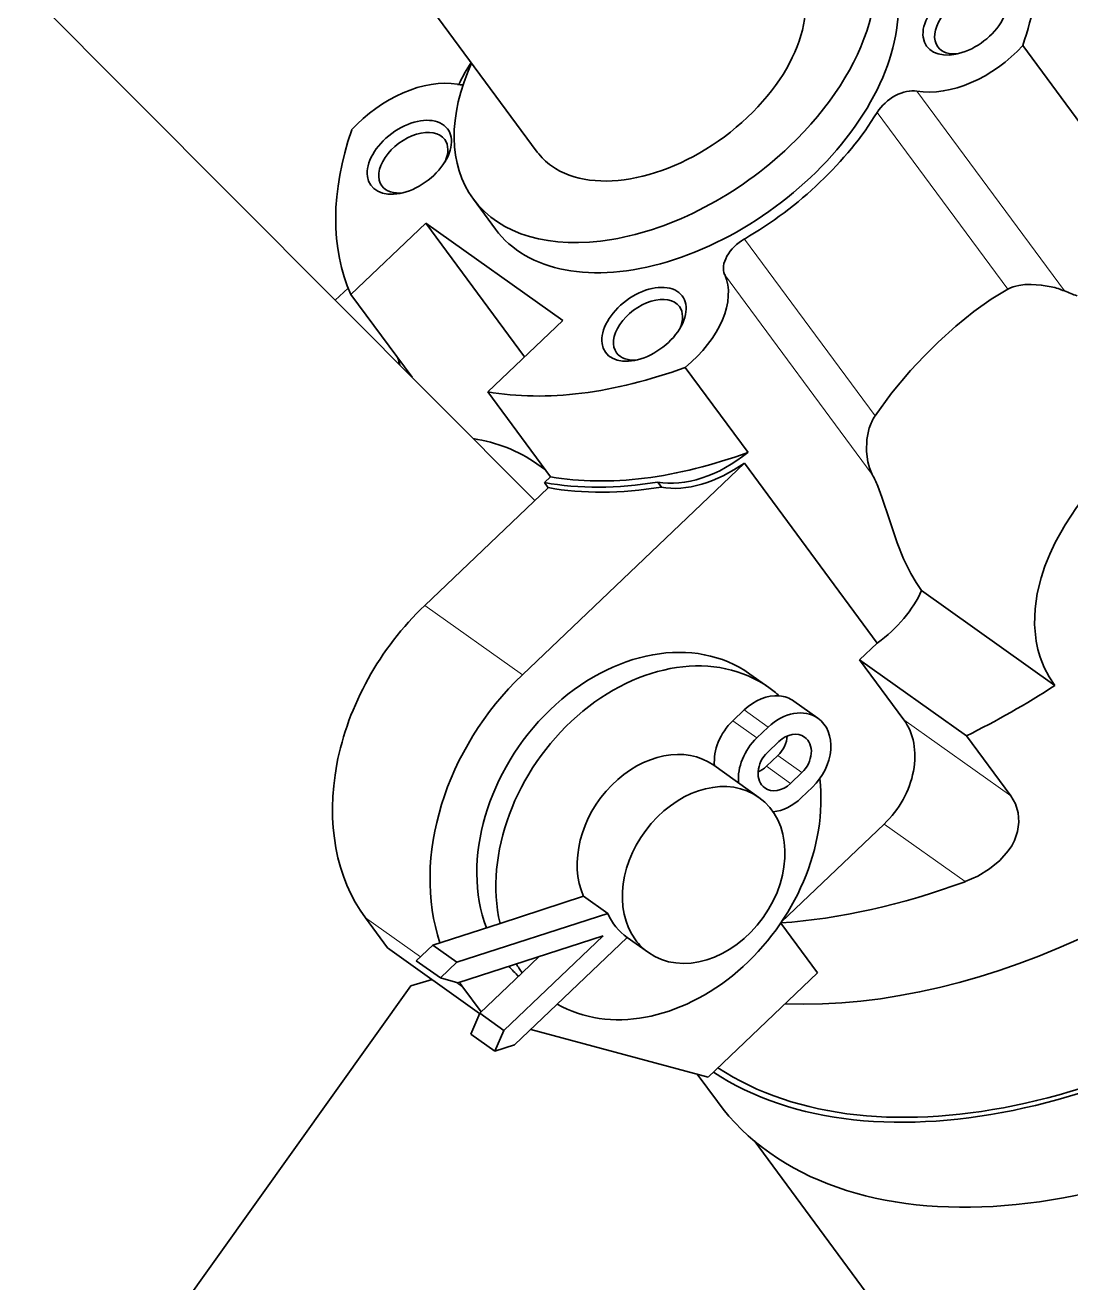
# Model space of a CAD drawing. Header units: millimetres. Extents: x 1333 to 129696, y -57210 to 105899.
# Drawn here: x 57179.94 to 57196.4, y 101224.55 to 101244.35 of the extents above; entities that cross this region are included whole.
import ezdxf

# ---------------------------------------------------------------- set-up
doc = ezdxf.new("R2010")
doc.units = ezdxf.units.MM
doc.header["$LTSCALE"] = 0.5

msp = doc.modelspace()

# ---------------------------------------------------------------- linework, layer by layer
at = {"color": 7, "lineweight": 35}
for p, q in [((57187.958, 101236.865), (57174.037, 101250.841)), ((57161.252, 101194.537), (57186.008, 101229.222)), ((57197.624, 101218.369), (57191.409, 101226.786))]:
    msp.add_line(p, q, dxfattribs=at)
at = {"color": 7, "lineweight": 35, "ltscale": 0.3155}
msp.add_line((57186.123, 101244.89), (57187.997, 101242.352), dxfattribs=at)
at = {"color": 7, "lineweight": 35, "ltscale": 0.166383}
for p, q in [((57196.627, 101242.691), (57195.638, 101244.03)), ((57188.206, 101237.236), (57187.218, 101238.574))]:
    msp.add_line(p, q, dxfattribs=at)
at = {"color": 7, "lineweight": 13, "ltscale": 0.391155}
for p, q in [((57193.973, 101243.311), (57196.297, 101240.164)), ((57190.946, 101240.423), (57193.27, 101237.276))]:
    msp.add_line(p, q, dxfattribs=at)
at = {"color": 7, "lineweight": 13, "ltscale": 0.346165}
msp.add_line((57193.347, 101242.976), (57195.403, 101240.191), dxfattribs=at)
at = {"color": 7, "lineweight": 35, "ltscale": 0.058725}
for p, q in [((57187.34, 101241.137), (57186.991, 101241.609)), ((57185.291, 101230.295), (57185.64, 101229.823))]:
    msp.add_line(p, q, dxfattribs=at)
at = {"color": 7, "lineweight": 35, "ltscale": 0.162964}
msp.add_line((57186.242, 101241.234), (57185.063, 101240.109), dxfattribs=at)
at = {"color": 7, "lineweight": 35, "ltscale": 0.26455}
msp.add_line((57188.397, 101239.699), (57186.242, 101241.234), dxfattribs=at)
at = {"color": 7, "lineweight": 35, "ltscale": 0.261849}
msp.add_line((57186.242, 101241.234), (57187.797, 101239.127), dxfattribs=at)
at = {"color": 7, "lineweight": 13, "ltscale": 0.34616}
msp.add_line((57191.257, 101240.982), (57193.313, 101238.197), dxfattribs=at)
at = {"color": 7, "lineweight": 35, "ltscale": 0.027927}
msp.add_line((57185.02, 101240.209), (57184.818, 101240.017), dxfattribs=at)
at = {"color": 7, "lineweight": 35, "ltscale": 0.162115}
msp.add_line((57185.063, 101240.109), (57186.026, 101238.805), dxfattribs=at)
at = {"color": 7, "lineweight": 35, "ltscale": 0.162965}
msp.add_line((57187.218, 101238.574), (57188.397, 101239.699), dxfattribs=at)
at = {"color": 7, "lineweight": 35, "ltscale": 0.166387}
msp.add_line((57190.325, 101238.961), (57191.314, 101237.622), dxfattribs=at)
at = {"color": 7, "lineweight": 35, "ltscale": 0.482995}
msp.add_line((57191.257, 101237.455), (57187.762, 101234.121), dxfattribs=at)
at = {"color": 7, "lineweight": 35, "ltscale": 0.016429}
msp.add_line((57188.125, 101237.346), (57187.991, 101237.441), dxfattribs=at)
at = {"color": 7, "lineweight": 35, "ltscale": 0.352345}
msp.add_line((57191.257, 101237.455), (57193.349, 101234.621), dxfattribs=at)
at = {"color": 7, "lineweight": 35, "ltscale": 0.013065}
msp.add_line((57188.111, 101237.146), (57188.206, 101237.236), dxfattribs=at)
at = {"color": 7, "lineweight": 35, "ltscale": 0.268455}
msp.add_line((57188.17, 101237.067), (57186.227, 101235.214), dxfattribs=at)
at = {"color": 7, "lineweight": 35, "ltscale": 0.00979}
for p, q in [((57188.111, 101237.146), (57188.17, 101237.067)), ((57189.892, 101237.154), (57189.95, 101237.075))]:
    msp.add_line(p, q, dxfattribs=at)
at = {"color": 7, "lineweight": 35, "ltscale": 0.25771}
msp.add_line((57196.145, 101233.952), (57194.045, 101235.447), dxfattribs=at)
at = {"color": 7, "lineweight": 13, "ltscale": 0.18839}
msp.add_line((57187.762, 101234.121), (57186.227, 101235.214), dxfattribs=at)
at = {"color": 7, "lineweight": 35, "ltscale": 0.03851}
msp.add_line((57193.349, 101234.621), (57193.071, 101234.355), dxfattribs=at)
at = {"color": 7, "lineweight": 35, "ltscale": 0.117447}
for p, q in [((57193.071, 101234.355), (57193.768, 101233.41)), ((57194.751, 101233.159), (57195.448, 101232.214))]:
    msp.add_line(p, q, dxfattribs=at)
at = {"color": 7, "lineweight": 35, "ltscale": 0.206239}
msp.add_line((57193.071, 101234.355), (57194.751, 101233.159), dxfattribs=at)
at = {"color": 7, "lineweight": 35, "ltscale": 0.036876}
msp.add_line((57191.344, 101234.133), (57191.644, 101233.919), dxfattribs=at)
at = {"color": 7, "lineweight": 35, "ltscale": 0.04649}
msp.add_line((57192.415, 101233.436), (57192.037, 101233.706), dxfattribs=at)
at = {"color": 7, "lineweight": 35, "ltscale": 0.024692}
for p, q in [((57191.074, 101233.397), (57191.253, 101233.567)), ((57191.453, 101233.127), (57191.632, 101233.297)), ((57191.8, 101233.069), (57191.622, 101232.899)), ((57191.982, 101232.411), (57192.161, 101232.581)), ((57192.329, 101232.353), (57192.15, 101232.182))]:
    msp.add_line(p, q, dxfattribs=at)
at = {"color": 7, "lineweight": 13, "ltscale": 0.046498}
for p, q in [((57191.253, 101233.567), (57191.632, 101233.297)), ((57191.074, 101233.397), (57191.453, 101233.127)), ((57191.603, 101232.68), (57191.982, 101232.411))]:
    msp.add_line(p, q, dxfattribs=at)
at = {"color": 7, "lineweight": 13, "ltscale": 0.206239}
msp.add_line((57195.448, 101232.214), (57193.768, 101233.41), dxfattribs=at)
at = {"color": 7, "lineweight": 35, "ltscale": 0.024696}
msp.add_line((57191.603, 101232.68), (57191.782, 101232.851), dxfattribs=at)
at = {"color": 7, "lineweight": 13, "ltscale": 0.046493}
msp.add_line((57191.782, 101232.851), (57192.161, 101232.581), dxfattribs=at)
at = {"color": 7, "lineweight": 35, "ltscale": 0.087369}
msp.add_line((57190.774, 101232.697), (57191.486, 101232.191), dxfattribs=at)
at = {"color": 7, "lineweight": 35, "ltscale": 0.223345}
msp.add_line((57193.456, 101231.77), (57191.84, 101230.229), dxfattribs=at)
at = {"color": 7, "lineweight": 13, "ltscale": 0.156307}
msp.add_line((57194.73, 101230.864), (57193.456, 101231.77), dxfattribs=at)
at = {"color": 7, "lineweight": 35, "ltscale": 0.138373}
msp.add_line((57187.411, 101230.207), (57188.727, 101230.633), dxfattribs=at)
at = {"color": 7, "lineweight": 35, "ltscale": 0.046498}
for p, q in [((57188.727, 101230.633), (57189.106, 101230.363)), ((57186.352, 101229.864), (57186.731, 101229.595)), ((57186.093, 101229.617), (57186.472, 101229.348)), ((57187.091, 101228.792), (57187.47, 101228.522)), ((57186.951, 101228.464), (57187.33, 101228.194))]:
    msp.add_line(p, q, dxfattribs=at)
at = {"color": 7, "lineweight": 13, "ltscale": 0.106327}
msp.add_line((57186.157, 101229.678), (57185.291, 101230.295), dxfattribs=at)
at = {"color": 7, "lineweight": 35, "ltscale": 0.249597}
msp.add_line((57186.731, 101229.595), (57189.106, 101230.363), dxfattribs=at)
at = {"color": 7, "lineweight": 35, "ltscale": 0.111224}
msp.add_line((57187.411, 101230.207), (57186.352, 101229.864), dxfattribs=at)
at = {"color": 7, "lineweight": 35, "ltscale": 0.097404}
msp.add_line((57191.828, 101230.21), (57192.407, 101229.427), dxfattribs=at)
at = {"color": 7, "lineweight": 35, "ltscale": 0.035807}
for p, q in [((57186.352, 101229.864), (57186.093, 101229.617)), ((57186.472, 101229.348), (57186.731, 101229.595))]:
    msp.add_line(p, q, dxfattribs=at)
at = {"color": 7, "lineweight": 35, "ltscale": 0.240128}
msp.add_line((57189.032, 101230.013), (57186.748, 101229.273), dxfattribs=at)
at = {"color": 7, "lineweight": 35, "ltscale": 0.215924}
msp.add_line((57187.47, 101228.522), (57189.032, 101230.013), dxfattribs=at)
at = {"color": 7, "lineweight": 35, "ltscale": 0.245009}
msp.add_line((57189.411, 101229.985), (57187.639, 101228.294), dxfattribs=at)
at = {"color": 7, "lineweight": 35, "ltscale": 0.041104}
msp.add_line((57189.411, 101229.985), (57189.746, 101229.747), dxfattribs=at)
at = {"color": 7, "lineweight": 35, "ltscale": 0.178045}
msp.add_line((57187.09, 101228.79), (57185.64, 101229.823), dxfattribs=at)
at = {"color": 7, "lineweight": 35, "ltscale": 0.037479}
msp.add_line((57187.76, 101229.43), (57188.031, 101229.689), dxfattribs=at)
at = {"color": 7, "lineweight": 35, "ltscale": 0.034784}
msp.add_line((57186.341, 101229.323), (57186.008, 101229.222), dxfattribs=at)
at = {"color": 7, "lineweight": 35, "ltscale": 0.028532}
msp.add_line((57186.748, 101229.273), (57186.472, 101229.348), dxfattribs=at)
at = {"color": 7, "lineweight": 13, "ltscale": 0.013875}
msp.add_line((57186.826, 101229.202), (57186.713, 101229.283), dxfattribs=at)
at = {"color": 7, "lineweight": 35, "ltscale": 0.09246}
msp.add_line((57187.76, 101229.43), (57187.091, 101228.792), dxfattribs=at)
at = {"color": 7, "lineweight": 35, "ltscale": 0.237887}
msp.add_line((57190.685, 101227.785), (57192.407, 101229.427), dxfattribs=at)
at = {"color": 7, "lineweight": 35, "ltscale": 0.048402}
msp.add_line((57186.826, 101229.202), (57187.113, 101228.813), dxfattribs=at)
at = {"color": 7, "lineweight": 35, "ltscale": 0.035686}
for p, q in [((57187.091, 101228.792), (57186.951, 101228.464)), ((57187.33, 101228.194), (57187.47, 101228.522))]:
    msp.add_line(p, q, dxfattribs=at)
at = {"color": 7, "lineweight": 35, "ltscale": 0.289183}
msp.add_line((57187.893, 101228.537), (57190.685, 101227.785), dxfattribs=at)
at = {"color": 7, "lineweight": 35, "ltscale": 0.032441}
msp.add_line((57187.639, 101228.294), (57187.33, 101228.194), dxfattribs=at)
at = {"color": 7, "lineweight": 35, "ltscale": 0.053571}
msp.add_line((57190.513, 101227.831), (57190.832, 101227.4), dxfattribs=at)
at = {"color": 7, "lineweight": 35}
for points in [[(57195.403, 101240.191), (57195.139, 101240.033), (57194.87, 101239.841), (57194.586, 101239.61), (57194.307, 101239.357)], [(57196.087, 101240.23), (57195.929, 101240.258), (57195.77, 101240.268), (57195.67, 101240.264), (57195.574, 101240.25)], [(57194.307, 101239.357), (57194.087, 101239.138), (57193.874, 101238.91), (57193.574, 101238.554), (57193.313, 101238.197)], [(57193.222, 101238.007), (57193.184, 101237.825), (57193.179, 101237.635), (57193.2, 101237.476)], [(57193.2, 101237.476), (57193.225, 101237.382), (57193.27, 101237.276)], [(57197.05, 101237.404), (57196.85, 101237.201), (57196.661, 101236.984), (57196.484, 101236.754), (57196.305, 101236.484), (57196.15, 101236.206), (57196.062, 101236.019), (57195.987, 101235.83), (57195.927, 101235.648)], [(57193.356, 101237.093), (57193.422, 101236.92), (57193.542, 101236.56), (57193.663, 101236.201), (57193.763, 101235.949), (57193.877, 101235.714), (57193.958, 101235.575), (57194.045, 101235.447)], [(57195.927, 101235.648), (57195.867, 101235.403), (57195.832, 101235.157), (57195.824, 101234.913), (57195.85, 101234.649), (57195.877, 101234.521), (57195.914, 101234.397), (57195.976, 101234.238), (57196.054, 101234.088), (57196.145, 101233.952)], [(57195.448, 101232.214), (57195.522, 101232.087), (57195.566, 101231.948), (57195.578, 101231.801), (57195.557, 101231.654), (57195.508, 101231.512)], [(57195.508, 101231.512), (57195.464, 101231.428), (57195.411, 101231.347), (57195.28, 101231.197), (57195.117, 101231.064), (57194.931, 101230.952), (57194.73, 101230.864)]]:
    msp.add_lwpolyline(points, dxfattribs=at)
for centre, radius, start, end in [((57189.483, 101242.138), 3.006, 147.2627, 154.8686), ((57195.685, 101239.644), 0.616, 100.3825, 117.2482), ((57195.784, 101238.901), 1.363, 67.9064, 77.1434), ((57198.764, 101246.172), 6.495, 247.6723, 249.5386), ((57193.937, 101237.785), 0.748, 146.5765, 162.7889), ((57191.472, 101236.319), 2.036, 22.3515, 28.043)]:
    msp.add_arc(centre, radius, start, end, dxfattribs=at)
for centre, major_axis, ratio, start_param, end_param in [((57190.008, 101243.837), (3.017, 2.227), 0.622038, 4.913102, 6.283159), ((57190.357, 101243.364), (-3.017, -2.227), 0.622038, 6.283159, 9.424752), ((57190.008, 101243.837), (-2.011, -1.485), 0.622038, 0.200713, 3.141566), ((57190.357, 101243.364), (5.028, 3.712), 0.622038, 5.550039, 5.84696), ((57194.731, 101244.46), (-0.603, -0.445), 0.622038, 2.223474, 7.201303), ((57194.794, 101244.374), (0.494, 0.365), 0.622038, 6.283159, 9.424752), ((57194.731, 101244.46), (-0.603, -0.445), 0.622038, 0.986111, 2.223474), ((57194.731, 101244.46), (-1.207, -0.891), 0.622038, 0.533294, 1.892853), ((57194.794, 101244.374), (0.494, 0.365), 0.622038, 3.141566, 3.979594), ((57190.008, 101243.837), (3.017, 2.227), 0.622038, 2.300524, 3.141566), ((57194.731, 101244.46), (-0.603, -0.445), 0.622038, 0.918118, 0.986111), ((57185.983, 101242.269), (-1.207, -0.891), 0.622038, 3.674887, 5.034445), ((57186.993, 101243.8), (0.402, 0.297), 0.622038, 3.674887, 3.90718), ((57193.721, 101242.928), (0.402, 0.297), 0.622038, 0.533294, 2.145769), ((57190.357, 101243.364), (-3.218, -2.376), 0.622038, 1.397249, 2.145769), ((57185.983, 101242.269), (-0.603, -0.445), 0.622038, 2.223474, 7.201303), ((57190.357, 101243.364), (5.028, 3.712), 0.622038, 2.408447, 3.006002), ((57186.046, 101242.183), (0.494, 0.365), 0.622038, 6.283159, 9.424752), ((57186.046, 101242.183), (0.494, 0.365), 0.622038, 5.445185, 6.283159), ((57190.008, 101243.837), (3.017, 2.227), 0.622038, 3.141566, 4.913102), ((57190.008, 101243.837), (-2.011, -1.485), 0.622038, 6.283159, 6.483898), ((57185.983, 101242.269), (-0.603, -0.445), 0.622038, 0.986111, 2.223474), ((57186.046, 101242.183), (0.494, 0.365), 0.622038, 3.141566, 3.979594), ((57185.983, 101242.269), (-0.603, -0.445), 0.622038, 0.918118, 0.986111), ((57195.705, 101236.12), (7.442, 5.494), 0.622038, 3.798493, 6.283179), ((57191.369, 101240.685), (0.402, 0.297), 0.622038, 1.397249, 3.009724), ((57189.677, 101239.639), (-1.207, -0.891), 0.622038, 1.650165, 3.009724), ((57189.677, 101239.639), (-0.603, -0.445), 0.622038, 2.223474, 7.201303), ((57189.74, 101239.553), (0.494, 0.365), 0.622038, 6.283159, 9.424752), ((57189.74, 101239.553), (0.494, 0.365), 0.622038, 5.445185, 6.283159), ((57189.677, 101239.639), (-0.603, -0.445), 0.622038, 0.986111, 2.223474), ((57197.164, 101234.144), (-7.321, -5.405), 0.622038, 0.223227, 3.141628), ((57197.164, 101234.144), (7.24, 5.346), 0.622038, 3.36507, 6.283224), ((57189.74, 101239.553), (0.494, 0.365), 0.622038, 3.141566, 3.979594), ((57191.345, 101242.026), (-5.129, -3.786), 0.622038, 6.04342, 6.071123), ((57190.357, 101243.364), (5.028, 3.712), 0.622038, 3.678609, 4.276164), ((57189.677, 101239.639), (-0.603, -0.445), 0.622038, 0.918118, 0.986111), ((57198.152, 101232.805), (-7.321, -5.405), 0.622038, 0.000036, 3.141628), ((57185.816, 101234.386), (2.175, 3.055), 0.767269, 6.28315, 6.656219), ((57191.345, 101242.026), (5.028, 3.712), 0.622038, 3.678609, 4.276164), ((57190.665, 101238.3), (-1.207, -0.891), 0.622038, 0.518634, 1.650165), ((57190.723, 101238.221), (1.207, 0.891), 0.622038, 3.660227, 4.695003), ((57191.345, 101242.026), (-5.129, -3.786), 0.622038, 0.53017, 0.879879), ((57191.403, 101241.947), (5.129, 3.786), 0.622038, 3.671762, 4.021472), ((57192.816, 101235.387), (-1.207, -0.891), 0.622038, 1.553411, 2.322685), ((57187.971, 101232.852), (-2.175, -3.055), 0.767269, 4.466513, 6.03731), ((57189.604, 101231.689), (1.74, 2.444), 0.767269, 6.283144, 8.945255), ((57189.904, 101231.475), (1.74, 2.444), 0.767269, 6.283167, 8.826979), ((57189.506, 101231.759), (-2.175, -3.055), 0.767269, 4.466513, 5.775431), ((57191.602, 101233.095), (0.435, 0.611), 0.767269, 0.422083, 1.324921), ((57189.904, 101231.475), (1.74, 2.444), 0.767269, 6.192781, 6.283167), ((57193.496, 101239.112), (-7.442, -5.494), 0.622038, 1.294122, 1.469648), ((57191.602, 101233.095), (-0.435, -0.611), 0.767269, 3.141593, 3.563676), ((57191.98, 101232.825), (-0.435, -0.611), 0.767269, 3.14171, 4.466513), ((57191.98, 101232.825), (-0.435, -0.611), 0.767269, 1.324921, 3.14171), ((57192.875, 101232.558), (0.725, 1.018), 0.767269, 4.466513, 6.03731), ((57191.423, 101232.924), (0.435, 0.611), 0.767269, 1.324921, 2.41628), ((57191.98, 101232.825), (-0.225, -0.316), 0.767269, 3.141711, 4.466513), ((57189.904, 101231.475), (0.87, 1.222), 0.767269, 6.283185, 9.003993), ((57191.802, 101232.655), (0.435, 0.611), 0.767269, 1.324921, 2.41628), ((57191.602, 101233.095), (-0.225, -0.316), 0.767269, 1.324921, 2.243838), ((57191.98, 101232.825), (-0.225, -0.316), 0.767269, 1.324921, 3.141711), ((57191.802, 101232.655), (-0.225, -0.316), 0.767269, 4.466513, 6.283303), ((57191.423, 101232.924), (-0.225, -0.316), 0.767269, 0.897755, 1.324921), ((57189.904, 101231.475), (1.74, 2.444), 0.767269, 3.218025, 5.582592), ((57190.616, 101230.969), (0.87, 1.222), 0.767269, 0.000118, 2.895717), ((57191.802, 101232.655), (-0.225, -0.316), 0.767269, 0.000118, 1.324921), ((57190.616, 101230.969), (0.87, 1.222), 0.767269, 3.141711, 6.283303), ((57191.802, 101232.655), (0.435, 0.611), 0.767269, 3.743925, 4.466513), ((57194.775, 101237.38), (-7.442, -5.494), 0.622038, 0.772513, 1.134748), ((57190.283, 101231.206), (-0.87, -1.222), 0.767269, 5.862401, 6.281393), ((57190.616, 101230.969), (0.87, 1.222), 0.767269, 2.895717, 3.141711), ((57189.604, 101231.689), (1.74, 2.444), 0.767269, 2.956674, 3.051737), ((57189.904, 101231.475), (1.74, 2.444), 0.767269, 2.824109, 2.895717), ((57189.506, 101231.759), (-2.175, -3.055), 0.767269, 6.004682, 6.03731)]:
    msp.add_ellipse(centre, major_axis=major_axis, ratio=ratio, start_param=start_param, end_param=end_param, dxfattribs=at)

doc.saveas('drawing.dxf')
